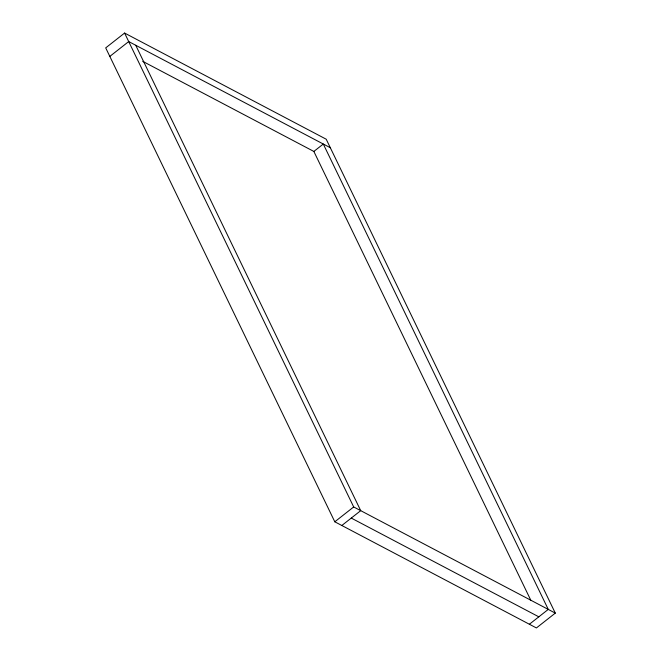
<?xml version="1.0" encoding="UTF-8"?>
<svg xmlns="http://www.w3.org/2000/svg" width="661" height="661" viewBox="0 0 661 661"><rect width="100%" height="100%" fill="white"/><g stroke="black" fill="none" stroke-linecap="round" stroke-linejoin="round"><path stroke-width="0.99" d="M124.59 33.05L105.702 47.889L334.796 521.793L536.41 627.95L555.298 613.111L326.204 139.207L124.59 33.05L353.685 506.954L555.298 613.111M109.825 56.408L128.713 41.569L330.318 147.725M142.685 61.316L313.851 151.443L323.295 144.032L548.266 609.409L529.378 624.248M334.796 521.793L353.685 506.954M341.828 525.495L360.716 510.656L135.736 45.27M351.272 518.075L538.822 616.829M313.851 151.443L530.742 600.114"/></g></svg>
